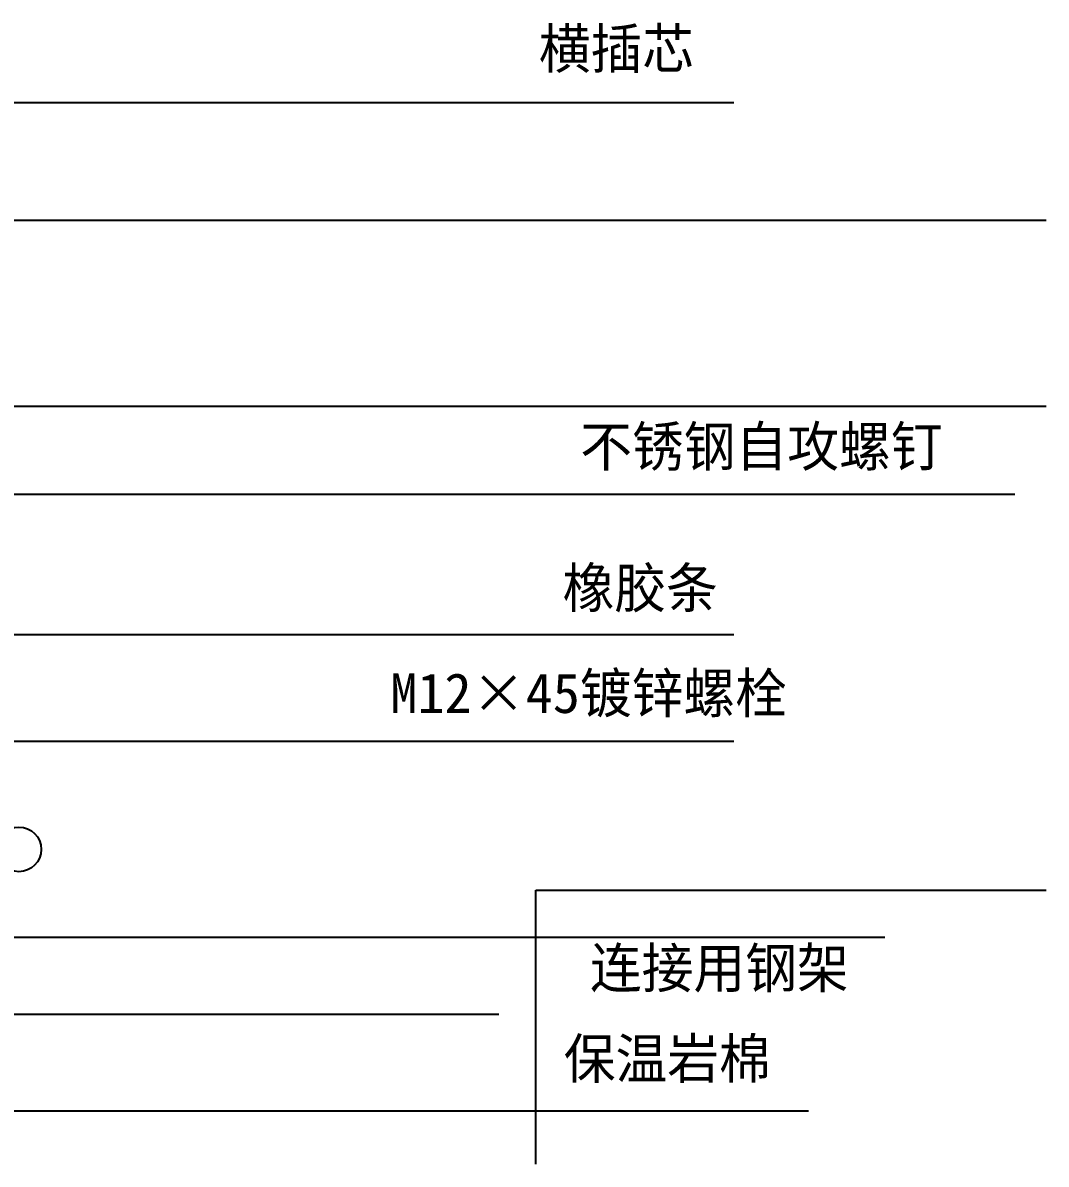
# Model space of a CAD drawing. Header units: metres. Extents: x 3516 to 4417, y 1657 to 2955.
# Drawn here: x 4141.7 to 4416.8, y 1657.2 to 1963.8 of the extents above; entities that cross this region are included whole.
import ezdxf

# ---------------------------------------------------------------- set-up
doc = ezdxf.new("R2010")
doc.units = ezdxf.units.M
doc.layers.add('1', color=1, linetype='Continuous')
doc.layers.add('10', color=1, linetype='Continuous')

msp = doc.modelspace()

# ---------------------------------------------------------------- linework, layer by layer
at = {"layer": '1'}
for p, q in [((4016.74, 1910.82), (4416.77, 1910.82)), ((4004.82, 1860.82), (4416.77, 1860.82)), ((4279.61, 1730.82), (4416.77, 1730.82)), ((4279.61, 1657.21), (4279.61, 1730.82))]:
    msp.add_line(p, q, dxfattribs=at)
msp.add_circle((4140.65, 1741.78), 6, dxfattribs=at)
at = {"layer": '10'}
for p, q in [((3922.15, 1942.39), (4332.79, 1942.39)), ((3930.8, 1837.22), (4408.37, 1837.22)), ((3861.08, 1799.5), (4332.79, 1799.5)), ((3968.8, 1770.83), (4332.79, 1770.83)), ((3984.21, 1718.18), (4373.39, 1718.18)), ((3662.4, 1697.49), (4269.69, 1697.49)), ((3833.7, 1671.55), (4352.89, 1671.55))]:
    msp.add_line(p, q, dxfattribs=at)

# ---------------------------------------------------------------- texts
at = {"layer": '10', "char_height": 10.7, "attachment_point": 1}
for s, insert in [('横插芯', (4280.4, 1962.24)), ('不锈钢自攻螺钉', (4291.54, 1855.37)), ('橡胶条', (4286.78, 1817.36)), ('M12×45镀锌螺栓', (4240.48, 1789.11)), ('连接用钢架', (4294.14, 1715.26)), ('保温岩棉', (4287.11, 1690.92))]:
    msp.add_mtext(s, dxfattribs=dict(at, insert=insert))

doc.saveas('drawing.dxf')
